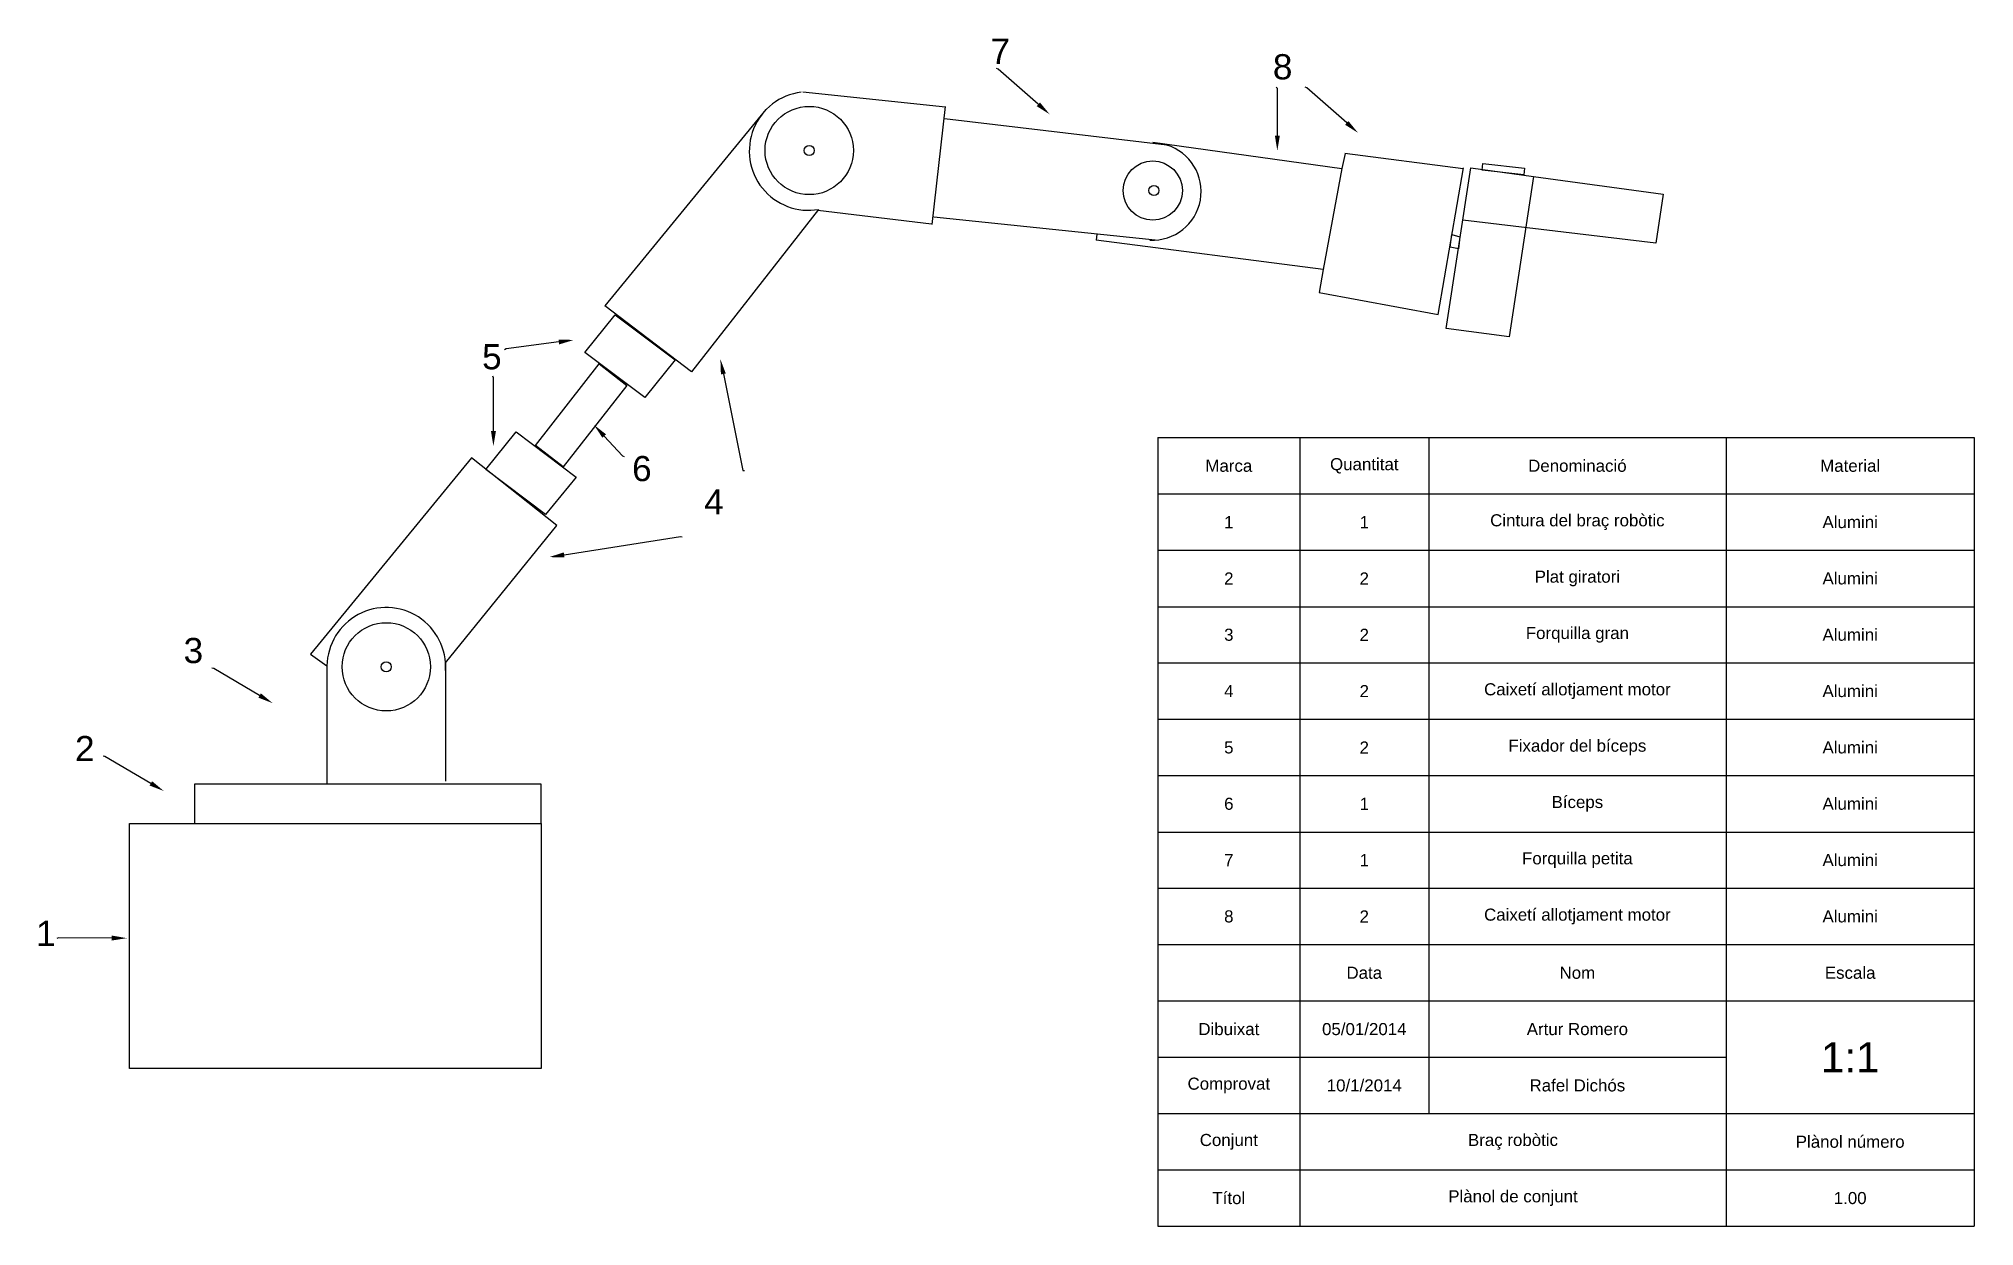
# Paper-space layout 'Presentación1' of a CAD drawing. Header units: millimetres. Extents: x 20 to 405, y 0 to 236.
import ezdxf
from ezdxf import colors
from ezdxf.entities.mleader import LeaderData, LeaderLine
from ezdxf.math import Vec2, Vec3

# ---------------------------------------------------------------- set-up
doc = ezdxf.new("R2010")
doc.units = ezdxf.units.MM
doc.header["$MEASUREMENT"] = 0
doc.linetypes.add('TRAZOS2', pattern=[0.375, 0.25, -0.125])
doc.styles.add('Cotas', font='arial.ttf', dxfattribs={"height": 1.2})
doc.styles.get("Standard").update_dxf_attribs({"font": 'arial.ttf', "height": 1.2})

# ---------------------------------------------------------------- blocks, each defined once
blk = doc.blocks.new('*T5')
at = {"color": 0, "linetype": 'ByBlock', "lineweight": -2, "transparency": 16777216}
for p, q in [((0, 0), (162.22, 0)), ((0, 0), (0, -156.69)), ((28.25, 0), (28.25, -156.69)), ((53.83, 0), (53.83, -134.31)), ((112.91, 0), (112.91, -156.69)), ((162.22, 0), (162.22, -156.69)), ((0, -11.19), (162.22, -11.19)), ((0, -22.38), (162.22, -22.38)), ((0, -33.58), (162.22, -33.58)), ((0, -44.77), (162.22, -44.77)), ((0, -55.96), (162.22, -55.96)), ((0, -67.15), (162.22, -67.15)), ((0, -78.35), (162.22, -78.35)), ((0, -89.54), (162.22, -89.54)), ((0, -100.73), (162.22, -100.73)), ((0, -111.92), (162.22, -111.92)), ((0, -123.11), (112.91, -123.11)), ((0, -134.31), (162.22, -134.31)), ((0, -145.5), (162.22, -145.5)), ((0, -156.69), (162.22, -156.69))]:
    blk.add_line(p, q, dxfattribs=at)
at = {"color": 0, "linetype": 'TRAZOS2', "lineweight": -3, "transparency": 16777216, "attachment_point": 5}
for s, insert, char_height, width in [('Marca', (14.13, -5.6), 2.4, 28.133), ('Quantitat', (41.04, -5.6), 2.4, 25.4604), ('Denominació', (83.37, -5.6), 2.4, 58.9556), ('Material', (137.56, -5.6), 2.4, 49.1865), ('{\\H2x;Cintura del braç robòtic}', (83.37, -16.79), 1.2, 58.9556), ('1', (14.13, -16.79), 2.4, 28.133), ('1', (41.04, -16.79), 2.4, 25.4604), ('Alumini', (137.56, -16.79), 2.4, 49.1865), ('2', (14.13, -27.98), 2.4, 28.133), ('2', (41.04, -27.98), 2.4, 25.4604), ('Plat giratori', (83.37, -27.98), 2.4, 58.9556), ('Alumini', (137.56, -27.98), 2.4, 49.1865), ('3', (14.13, -39.17), 2.4, 28.133), ('2', (41.04, -39.17), 2.4, 25.4604), ('Forquilla gran', (83.37, -39.17), 2.4, 58.9556), ('Alumini', (137.56, -39.17), 2.4, 49.1865), ('4', (14.13, -50.36), 2.4, 28.133), ('2', (41.04, -50.36), 2.4, 25.4604), ('Caixetí allotjament motor', (83.37, -50.36), 2.4, 58.9556), ('Alumini', (137.56, -50.36), 2.4, 49.1865), ('5', (14.13, -61.56), 2.4, 28.133), ('2', (41.04, -61.56), 2.4, 25.4604), ('Fixador del bíceps', (83.37, -61.56), 2.4, 58.9556), ('Alumini', (137.56, -61.56), 2.4, 49.1865), ('6', (14.13, -72.75), 2.4, 28.133), ('1', (41.04, -72.75), 2.4, 25.4604), ('Bíceps', (83.37, -72.75), 2.4, 58.9556), ('Alumini', (137.56, -72.75), 2.4, 49.1865), ('7', (14.13, -83.94), 2.4, 28.133), ('1', (41.04, -83.94), 2.4, 25.4604), ('Forquilla petita', (83.37, -83.94), 2.4, 58.9556), ('Alumini', (137.56, -83.94), 2.4, 49.1865), ('8', (14.13, -95.13), 2.4, 28.133), ('2', (41.04, -95.13), 2.4, 25.4604), ('Caixetí allotjament motor', (83.37, -95.13), 2.4, 58.9556), ('Alumini', (137.56, -95.13), 2.4, 49.1865), ('Data', (41.04, -106.33), 2.4, 25.4604), ('Nom', (83.37, -106.33), 2.4, 58.9556), ('Escala', (137.56, -106.33), 2.4, 49.1865), ('Dibuixat', (14.13, -117.52), 2.4, 28.133), ('05/01/2014', (41.04, -117.52), 2.4, 25.4604), ('Artur Romero', (83.37, -117.52), 2.4, 58.9556), ('1:1 ', (137.56, -123.11), 6, 49.1865), ('Comprovat', (14.13, -128.71), 2.4, 28.133), ('10/1/2014', (41.04, -128.71), 2.4, 25.4604), ('Rafel Dichós', (83.37, -128.71), 2.4, 58.9556), ('Conjunt', (14.13, -139.9), 2.4, 28.133), ('Braç robòtic', (70.58, -139.9), 2.4, 84.536), ('Plànol número', (137.56, -139.9), 2.4, 49.1865), ('Títol', (14.13, -151.09), 2.4, 28.133), ('Plànol de conjunt', (70.58, -151.09), 2.4, 84.536), ('1.00', (137.56, -151.09), 2.4, 49.1865)]:
    blk.add_mtext(s, dxfattribs=dict(at, insert=insert, char_height=char_height, width=width))

psp = doc.layouts.new('Presentación1')

# ---------------------------------------------------------------- linework, layer by layer
at = {"lineweight": -3}
for p, q in [((172.24, 225.57), (200.59, 222.59)), ((164.94, 222.08), (132.95, 183.06)), ((197.97, 199.21), (200.6, 222.7)), ((244.56, 215.02), (200.39, 220.26)), ((241.78, 215.6), (279.35, 210.34)), ((280.03, 213.36), (279.35, 210.34)), ((303.46, 210.31), (279.92, 213.35)), ((279.35, 210.34), (275.66, 190.27)), ((298.5, 181.35), (303.49, 210.48)), ((317.43, 208.78), (343.14, 205.28)), ((343.14, 205.27), (341.69, 195.52)), ((175.41, 202.24), (150.13, 169.95)), ((175.25, 202.07), (197.85, 199.35)), ((242.29, 196.15), (198.29, 200.69)), ((341.69, 195.52), (303.38, 200.11)), ((230.7, 197.35), (230.56, 196.15)), ((275.66, 190.27), (230.56, 196.15)), ((275.66, 190.27), (274.82, 185.7)), ((274.82, 185.7), (298.5, 181.35)), ((150.13, 169.95), (132.95, 183.06)), ((106.46, 152.88), (74.48, 113.86)), ((123.37, 139.42), (106.46, 152.88)), ((101.27, 112.12), (123.37, 139.42)), ((74.48, 113.86), (77.74, 111.56)), ((77.74, 111.56), (77.74, 88.06)), ((101.27, 112.12), (101.27, 88.62))]:
    psp.add_line(p, q, dxfattribs=at)
for points in [[(312.56, 176.91), (300.09, 178.6), (304.96, 210.47), (317.43, 208.78)], [(307.35, 211.37), (315.63, 210.42), (315.47, 209.08), (307.2, 210.03)], [(302.78, 196.8), (302.49, 194.41), (300.89, 194.74), (301.19, 197.22)], [(135.01, 181.32), (146.91, 172.34), (140.85, 164.86), (128.95, 173.84)], [(131.83, 171.56), (137.3, 167.28), (124.64, 151.07), (119.17, 155.34)], [(115.34, 158.04), (127.23, 149.06), (121.17, 141.59), (109.28, 150.57)], [(51.41, 80.23), (120.32, 80.23), (120.32, 88.06), (51.41, 88.06)], [(120.32, 31.55), (38.53, 31.55), (38.53, 80.23), (120.32, 80.23)]]:
    psp.add_lwpolyline(points, close=True, dxfattribs=at)
for centre, radius in [((173.54, 213.94), 8.77), ((173.54, 213.94), 1), ((241.78, 205.98), 5.88), ((242.02, 205.99), 1), ((89.52, 111.36), 8.77), ((89.52, 111.36), 1)]:
    psp.add_circle(centre, radius, dxfattribs=at)
for centre, radius, start, end in [((173.41, 213.84), 11.78, 97.0487, 279.7732), ((241.74, 205.79), 9.65, 266.784, 73.0184), ((89.52, 111.36), 11.78, 356.3237, 179.0482)]:
    psp.add_arc(centre, radius, start, end, dxfattribs=at)

# ---------------------------------------------------------------- block references
psp.add_blockref('*T5', (242.76, 156.89))

# ---------------------------------------------------------------- texts
at = {"lineweight": -3, "char_height": 5, "attachment_point": 1, "style": 'Cotas'}
for s, width, heights, insert in [('7', 21.8013, [0], (209.53, 236.15)), ('8', 13.9873, [0], (265.64, 233.08)), ('5', 19.8381, [0], (108.55, 175.47)), ('6', 18.0747, [0], (138.35, 153.25)), ('4', 20.279, [0], (152.68, 146.64)), ('3', 14.548, [0], (49.26, 117.1)), ('2', 22.0423, [0], (27.69, 97.62)), ('1', 26.01, [5.02], (19.95, 60.9))]:
    psp.add_mtext_dynamic_manual_height_columns(s, width=width, gutter_width=6, heights=heights, dxfattribs=dict(at, insert=insert))

# ---------------------------------------------------------------- leaders
at = {"lineweight": -3}
ml = psp.add_multileader_mtext('Standard', dxfattribs=at)
ml.set_content('', color=256)
ml.set_leader_properties()
ml.build(insert=Vec2(0, 0))
ml.multileader.update_dxf_attribs({"dogleg_length": 0.36, "arrow_head_size": 3})
ctx = ml.context
ctx.base_point, ctx.char_height, ctx.arrow_head_size, ctx.landing_gap_size, ctx.plane_origin, ctx.plane_x_axis, ctx.plane_y_axis = Vec3(210.76, 230.22), 0.18, 3, 0.09, Vec3(221.3, 221.14), Vec3(-0.9435, 0.331372), Vec3(-0.331372, -0.9435)
notes = []
notes.append((ctx, [(0, (1, 1, 0), (211.1, 230.1), (-0.9435, 0.331372), 0.36, [(0, [(221.3, 221.14)], 0, [])])]))
ctx.mtext.insert, ctx.mtext.text_direction, ctx.mtext.rotation, ctx.mtext.flow_direction = Vec3(210.65, 230.16), Vec3(-0.9435, 0.331372), 2.803835, 5
ml = psp.add_multileader_mtext('Standard', dxfattribs=at)
ml.set_content('', color=256)
ml.set_leader_properties()
ml.build(insert=Vec2(0, 0))
ml.multileader.update_dxf_attribs({"dogleg_length": 0.36, "arrow_head_size": 3})
ctx = ml.context
ctx.base_point, ctx.char_height, ctx.arrow_head_size, ctx.landing_gap_size, ctx.plane_origin, ctx.plane_x_axis, ctx.plane_y_axis = Vec3(266.31, 226.51), 0.18, 3, 0.09, Vec3(272.18, 213.9), Vec3(-0.723859, 0.689948), Vec3(-0.689948, -0.723859)
notes.append((ctx, [(0, (1, 1, 0), (266.57, 226.26), (-0.723859, 0.689948), 0.36, [(0, [(266.52, 213.9)], 0, [])])]))
ctx.mtext.insert, ctx.mtext.text_direction, ctx.mtext.rotation, ctx.mtext.flow_direction = Vec3(266.18, 226.51), Vec3(-0.723859, 0.689948), 2.380176, 5
ml = psp.add_multileader_mtext('Standard', dxfattribs=at)
ml.set_content('', color=256)
ml.set_leader_properties()
ml.build(insert=Vec2(0, 0))
ml.multileader.update_dxf_attribs({"dogleg_length": 0.36, "arrow_head_size": 3})
ctx = ml.context
ctx.base_point, ctx.char_height, ctx.arrow_head_size, ctx.landing_gap_size, ctx.plane_origin, ctx.plane_x_axis, ctx.plane_y_axis = Vec3(272.03, 226.53), 0.18, 3, 0.09, Vec3(282.56, 217.45), Vec3(-0.9435, 0.331372), Vec3(-0.331372, -0.9435)
notes.append((ctx, [(0, (1, 1, 0), (272.37, 226.41), (-0.9435, 0.331372), 0.36, [(0, [(282.56, 217.45)], 0, [])])]))
ctx.mtext.insert, ctx.mtext.text_direction, ctx.mtext.rotation, ctx.mtext.flow_direction = Vec3(271.91, 226.47), Vec3(-0.9435, 0.331372), 2.803835, 5
ml = psp.add_multileader_mtext('Standard', dxfattribs=at)
ml.set_content('', color=256)
ml.set_leader_properties()
ml.build(insert=Vec2(0, 0))
ml.multileader.update_dxf_attribs({"dogleg_length": 0.36, "arrow_head_size": 3})
ctx = ml.context
ctx.base_point, ctx.char_height, ctx.arrow_head_size, ctx.landing_gap_size, ctx.plane_origin, ctx.plane_x_axis, ctx.plane_y_axis = Vec3(113.01, 174.33), 0.18, 3, 0.09, Vec3(126.78, 176.3), Vec3(-0.869903, -0.493222), Vec3(0.493222, -0.869903)
notes.append((ctx, [(0, (1, 1, 0), (113.33, 174.51), (-0.869903, -0.493222), 0.36, [(0, [(126.78, 176.3)], 0, [])])]))
ctx.mtext.insert, ctx.mtext.text_direction, ctx.mtext.rotation, ctx.mtext.flow_direction = Vec3(112.98, 174.21), Vec3(-0.869903, -0.493222), 3.657383, 5
ml = psp.add_multileader_mtext('Standard', dxfattribs=at)
ml.set_content('', color=256)
ml.set_leader_properties()
ml.build(insert=Vec2(0, 0))
ml.multileader.update_dxf_attribs({"dogleg_length": 0.36, "arrow_head_size": 3})
ctx = ml.context
ctx.base_point, ctx.char_height, ctx.arrow_head_size, ctx.landing_gap_size, ctx.plane_origin, ctx.plane_x_axis, ctx.plane_y_axis = Vec3(160.88, 150.31), 0.18, 3, 0.09, Vec3(134.25, 146.31), Vec3(-0.989188, 0.146656), Vec3(-0.146656, -0.989188)
ctx.text_align_type = 2
notes.append((ctx, [(1, (1, 1, 0), (160.34, 150.39), (0.989188, -0.146656), 0.36, [(0, [(155.89, 172.48)], 0, [])])]))
ctx.mtext.insert, ctx.mtext.text_direction, ctx.mtext.rotation, ctx.mtext.alignment, ctx.mtext.flow_direction = Vec3(160.78, 150.23), Vec3(-0.989188, 0.146656), 2.994406, 3, 5
ml = psp.add_multileader_mtext('Standard', dxfattribs=at)
ml.set_content('', color=256)
ml.set_leader_properties()
ml.build(insert=Vec2(0, 0))
ml.multileader.update_dxf_attribs({"dogleg_length": 0.36, "arrow_head_size": 3})
ctx = ml.context
ctx.base_point, ctx.char_height, ctx.arrow_head_size, ctx.landing_gap_size, ctx.plane_origin, ctx.plane_x_axis, ctx.plane_y_axis = Vec3(110.71, 169.1), 0.18, 3, 0.09, Vec3(110.8, 155.19), Vec3(-0.37076, 0.928729), Vec3(-0.928729, -0.37076)
notes.append((ctx, [(0, (1, 1, 0), (110.84, 168.76), (-0.37076, 0.928729), 0.36, [(0, [(110.8, 155.19)], 0, [])])]))
ctx.mtext.insert, ctx.mtext.text_direction, ctx.mtext.rotation, ctx.mtext.flow_direction = Vec3(110.59, 169.15), Vec3(-0.37076, 0.928729), 1.950623, 5
ml = psp.add_multileader_mtext('Standard', dxfattribs=at)
ml.set_content('', color=256)
ml.set_leader_properties()
ml.build(insert=Vec2(0, 0))
ml.multileader.update_dxf_attribs({"dogleg_length": 0.36, "arrow_head_size": 3})
ctx = ml.context
ctx.base_point, ctx.char_height, ctx.arrow_head_size, ctx.landing_gap_size, ctx.plane_origin, ctx.plane_x_axis, ctx.plane_y_axis = Vec3(136.74, 153.15), 0.18, 3, 0.09, Vec3(130.78, 159.42), Vec3(0.910181, -0.41421), Vec3(0.41421, 0.910181)
notes.append((ctx, [(0, (1, 1, 0), (136.42, 153.3), (0.910181, -0.41421), 0.36, [(0, [(130.78, 159.42)], 0, [])])]))
ctx.mtext.insert, ctx.mtext.text_direction, ctx.mtext.rotation, ctx.mtext.flow_direction = Vec3(136.86, 153.2), Vec3(0.910181, -0.41421), 5.85611, 5
ml = psp.add_multileader_mtext('Standard', dxfattribs=at)
ml.set_content('', color=256)
ml.set_leader_properties()
ml.build(insert=Vec2(0, 0))
ml.multileader.update_dxf_attribs({"dogleg_length": 0.36, "arrow_head_size": 3})
ctx = ml.context
ctx.base_point, ctx.char_height, ctx.arrow_head_size, ctx.landing_gap_size, ctx.plane_origin, ctx.plane_x_axis, ctx.plane_y_axis = Vec3(148.5, 137.15), 0.18, 3, 0.09, Vec3(121.88, 133.15), Vec3(-0.989188, 0.146656), Vec3(-0.146656, -0.989188)
ctx.text_align_type = 2
notes.append((ctx, [(1, (1, 1, 0), (147.97, 137.23), (0.989188, -0.146656), 0.36, [(0, [(121.88, 133.15)], 0, [])])]))
ctx.mtext.insert, ctx.mtext.text_direction, ctx.mtext.rotation, ctx.mtext.alignment, ctx.mtext.flow_direction = Vec3(148.4, 137.07), Vec3(-0.989188, 0.146656), 2.994406, 3, 5
ml = psp.add_multileader_mtext('Standard', dxfattribs=at)
ml.set_content('', color=256)
ml.set_leader_properties()
ml.build(insert=Vec2(0, 0))
ml.multileader.update_dxf_attribs({"dogleg_length": 0.36, "arrow_head_size": 3})
ctx = ml.context
ctx.base_point, ctx.char_height, ctx.arrow_head_size, ctx.landing_gap_size, ctx.plane_origin, ctx.plane_x_axis, ctx.plane_y_axis = Vec3(54.89, 111.06), 0.18, 3, 0.09, Vec3(66.95, 104.14), Vec3(-0.989188, 0.146656), Vec3(-0.146656, -0.989188)
notes.append((ctx, [(0, (1, 1, 0), (55.25, 111.01), (-0.989188, 0.146656), 0.36, [(0, [(66.95, 104.14)], 0, [])])]))
ctx.mtext.insert, ctx.mtext.text_direction, ctx.mtext.rotation, ctx.mtext.flow_direction = Vec3(54.79, 110.99), Vec3(-0.989188, 0.146656), 2.994406, 5
ml = psp.add_multileader_mtext('Standard', dxfattribs=at)
ml.set_content('', color=256)
ml.set_leader_properties()
ml.build(insert=Vec2(0, 0))
ml.multileader.update_dxf_attribs({"dogleg_length": 0.36, "arrow_head_size": 3})
ctx = ml.context
ctx.base_point, ctx.char_height, ctx.arrow_head_size, ctx.landing_gap_size, ctx.plane_origin, ctx.plane_x_axis, ctx.plane_y_axis = Vec3(33.27, 93.6), 0.18, 3, 0.09, Vec3(45.34, 86.68), Vec3(-0.989188, 0.146656), Vec3(-0.146656, -0.989188)
notes.append((ctx, [(0, (1, 1, 0), (33.63, 93.54), (-0.989188, 0.146656), 0.36, [(0, [(45.34, 86.68)], 0, [])])]))
ctx.mtext.insert, ctx.mtext.text_direction, ctx.mtext.rotation, ctx.mtext.flow_direction = Vec3(33.17, 93.52), Vec3(-0.989188, 0.146656), 2.994406, 5
ml = psp.add_multileader_mtext('Standard', dxfattribs=at)
ml.set_content('', color=256)
ml.set_leader_properties()
ml.build(insert=Vec2(0, 0))
ml.multileader.update_dxf_attribs({"dogleg_length": 0.36, "arrow_head_size": 3})
ctx = ml.context
ctx.base_point, ctx.char_height, ctx.arrow_head_size, ctx.landing_gap_size, ctx.plane_origin, ctx.plane_x_axis, ctx.plane_y_axis = Vec3(24.1, 57.4), 0.18, 3, 0.09, Vec3(38, 57.45), Vec3(-0.92985, -0.367938), Vec3(0.367938, -0.92985)
notes.append((ctx, [(0, (1, 1, 0), (24.43, 57.54), (-0.92985, -0.367938), 0.36, [(0, [(38, 57.45)], 0, [])])]))
ctx.mtext.insert, ctx.mtext.text_direction, ctx.mtext.rotation, ctx.mtext.flow_direction = Vec3(24.04, 57.29), Vec3(-0.92985, -0.367938), 3.518383, 5
for ctx, leaders in notes:
    for number, flags, end, landing, length, lines in leaders:
        leader = LeaderData()
        leader.index, (leader.has_last_leader_line, leader.has_dogleg_vector, leader.attachment_direction) = number, flags
        leader.last_leader_point, leader.dogleg_vector, leader.dogleg_length = Vec3(end), Vec3(landing), length
        for number, points, colour, breaks in lines:
            line = LeaderLine()
            line.index, line.vertices, line.color, line.breaks = number, Vec3.list(points), colors.encode_raw_color(colour), breaks
            leader.lines.append(line)
        ctx.leaders.append(leader)

doc.saveas('drawing.dxf')
